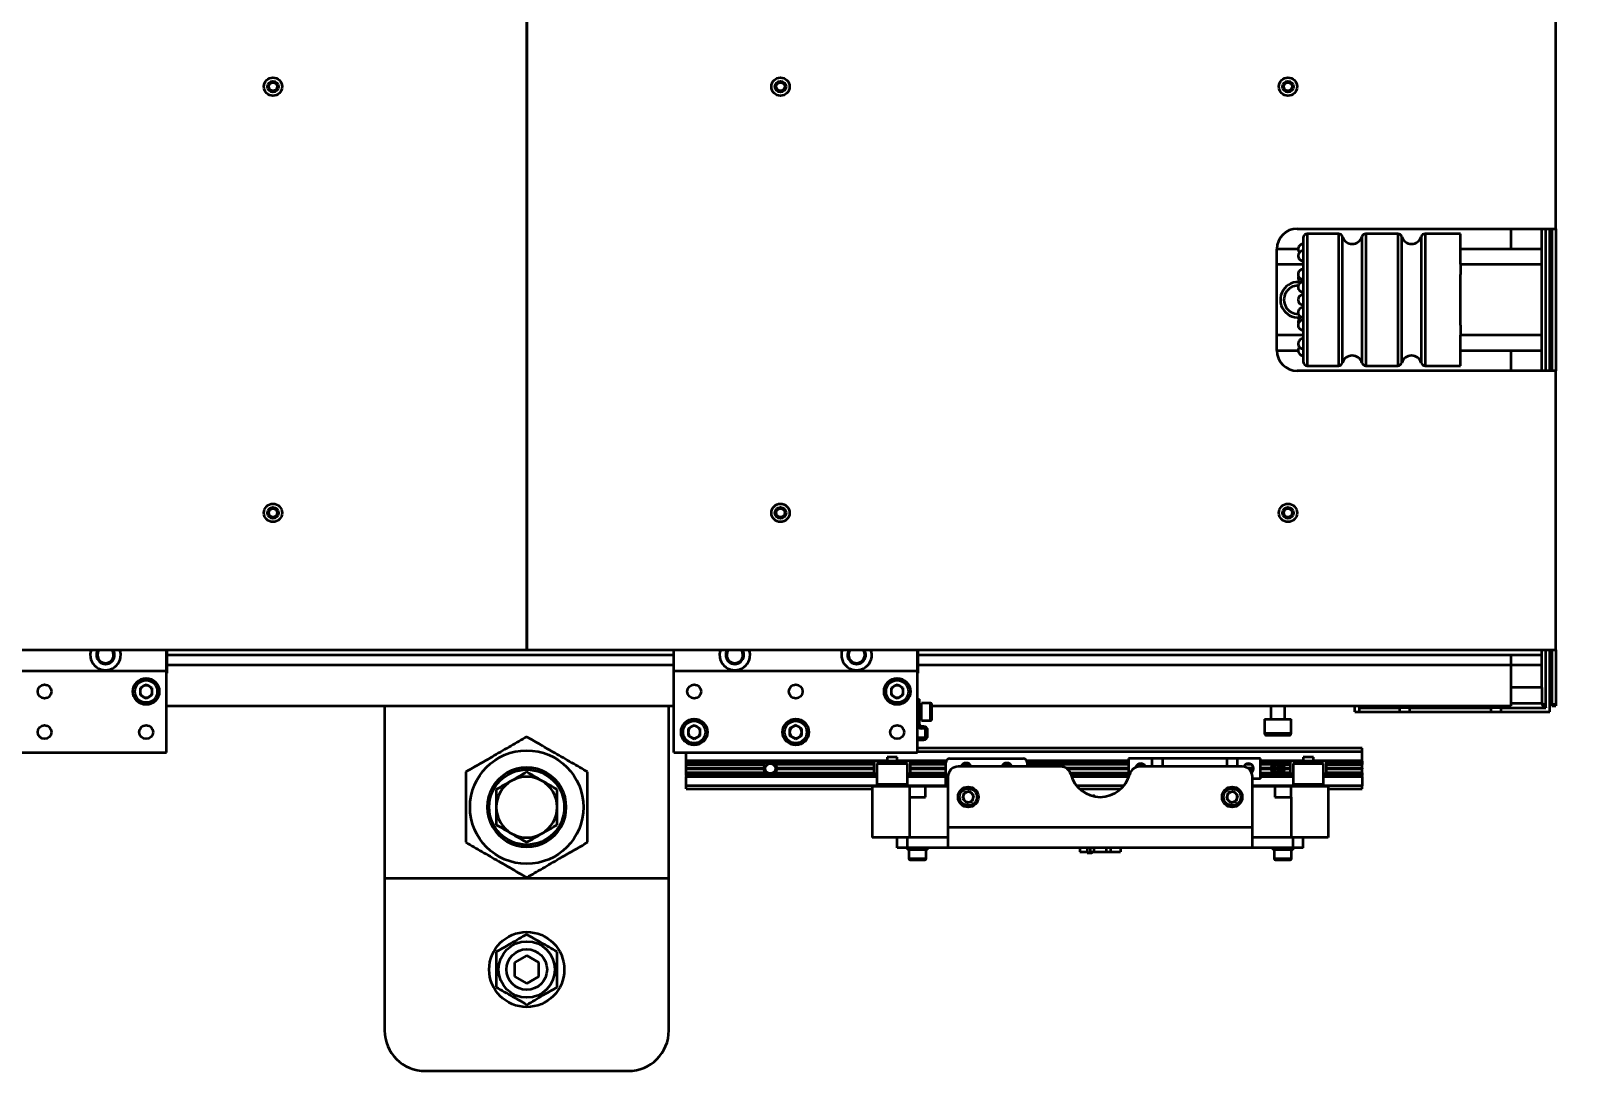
# Model space of a CAD drawing. Header units: millimetres. Extents: x 0 to 420, y 0 to 297.
# Drawn here: x 313.8 to 321.44, y 159.39 to 164.52 of the extents above; entities that cross this region are included whole.
import ezdxf

# ---------------------------------------------------------------- set-up
doc = ezdxf.new("R2010")
doc.units = ezdxf.units.MM
doc.layers.add('尺寸线层', color=150, linetype='Continuous')
doc.styles.add('SLDTEXTSTYLE2', font='TXT', dxfattribs={"width": 0.7})
doc.dimstyles.new('SLDDIMSTYLE0', dxfattribs={"dimtxt": 3.5, "dimasz": 3.302, "dimexe": 0, "dimexo": 0.0625, "dimgap": 0.875, "dimtad": 1, "dimdec": 1, "dimlfac": 100, "dimrnd": 1e-09, "dimzin": 12, "dimdsep": 46, "dimtxsty": 'SLDTEXTSTYLE2', "dimsah": 1, "dimcen": 0.09, "dimadec": 0, "dimazin": 3, "dimtfac": 1, "dimtdec": 3, "dimtofl": 0, "dimtmove": 0, "dimatfit": 3, "dimfxl": 0, "dimfrac": 2, "dimtolj": 1, "dimtzin": 12, "dimarcsym": 0})

# ---------------------------------------------------------------- blocks, each defined once
blk = doc.blocks.new('_D')
at = {"layer": '尺寸线层'}
for p, q in [((291.9431, 202.6412), (364.6876, 202.6412)), ((363.6876, 202.6412), (363.6876, 128.5802)), ((326.1167, 128.5802), (364.6876, 128.5802))]:
    blk.add_line(p, q, dxfattribs=at)
for points in [[(363.6876, 202.6412), (363.1796, 199.3392), (364.1956, 199.3392)], [(363.6876, 128.5802), (364.1956, 131.8822), (363.1796, 131.8822)]]:
    blk.add_solid(points, dxfattribs=at)
at = {"layer": '尺寸线层', "insert": (359.1758, 158.5376), "char_height": 3.5, "attachment_point": 1, "rotation": 90, "style": 'SLDTEXTSTYLE2'}
blk.add_mtext('7406.11', dxfattribs=at)
blk = doc.blocks.new('_D_7')
at = {"layer": '尺寸线层'}
for p, q in [((70.597, 160.4022), (70.597, 246.1922)), ((332.8156, 175.1167), (332.8156, 246.1922)), ((332.8156, 245.1922), (70.597, 245.1922))]:
    blk.add_line(p, q, dxfattribs=at)
for points in [[(70.597, 245.1922), (73.899, 244.6842), (73.899, 245.7002)], [(332.8156, 245.1922), (329.5136, 245.7002), (329.5136, 244.6842)]]:
    blk.add_solid(points, dxfattribs=at)
at = {"layer": '尺寸线层', "insert": (202.8758, 249.704), "char_height": 3.5, "attachment_point": 1, "style": 'SLDTEXTSTYLE2'}
blk.add_mtext('26221.85', dxfattribs=at)

msp = doc.modelspace()

# ---------------------------------------------------------------- linework, layer by layer
at = {"color": 7, "linetype": 'Continuous', "lineweight": 35}
for p, q in [((316.2454, 161.4672), (316.2454, 164.9172)), ((316.2454, 164.9172), (316.2454, 161.4672)), ((321.3154, 163.5422), (321.3154, 164.9172)), ((320.0404, 163.5422), (321.3154, 163.5422)), ((320.245, 163.5172), (320.0904, 163.5172)), ((320.0904, 163.5172), (320.0904, 162.8672)), ((320.245, 163.5172), (320.245, 162.8672)), ((320.5366, 163.5172), (320.3791, 163.5172)), ((320.3791, 163.5172), (320.3791, 162.8672)), ((320.5366, 163.5172), (320.5366, 162.8672)), ((320.8454, 163.5172), (320.6708, 163.5172)), ((320.6708, 163.5172), (320.6708, 162.8672)), ((320.8454, 163.3672), (320.8454, 163.5172)), ((321.0954, 163.4422), (321.0954, 163.5422)), ((321.2454, 163.4422), (321.2454, 163.5422)), ((321.2654, 162.8422), (321.2654, 163.5422)), ((321.2854, 162.8422), (321.2854, 163.5422)), ((321.2954, 163.5422), (321.2954, 162.8422)), ((321.3154, 163.5422), (321.3154, 162.8422)), ((320.0454, 163.4422), (319.9404, 163.4422)), ((319.9404, 162.9422), (319.9404, 163.4422)), ((320.2641, 162.8815), (320.2641, 163.503)), ((320.36, 163.503), (320.36, 162.8815)), ((320.5558, 162.8815), (320.5558, 163.503)), ((320.6516, 163.503), (320.6516, 162.8815)), ((321.2454, 163.4422), (320.8454, 163.4422)), ((321.2454, 163.3672), (321.2454, 163.4422)), ((319.9404, 163.3672), (320.0704, 163.3672)), ((320.8454, 163.3672), (321.2454, 163.3672)), ((320.8454, 163.3672), (320.8454, 163.3172)), ((321.2454, 163.0172), (321.2454, 163.3672)), ((320.8454, 163.0672), (320.8454, 163.3172)), ((320.8454, 163.0672), (320.8454, 163.0172)), ((320.0704, 163.0172), (319.9404, 163.0172)), ((321.2454, 163.0172), (320.8454, 163.0172)), ((320.8454, 162.8672), (320.8454, 163.0172)), ((321.2454, 162.9422), (321.2454, 163.0172)), ((319.9404, 162.9422), (320.0454, 162.9422)), ((320.8454, 162.9422), (321.2454, 162.9422)), ((321.0954, 162.8422), (321.0954, 162.9422)), ((321.2454, 162.8422), (321.2454, 162.9422)), ((321.3154, 162.8422), (320.0404, 162.8422)), ((320.0904, 162.8672), (320.245, 162.8672)), ((320.3791, 162.8672), (320.5366, 162.8672)), ((320.6708, 162.8672), (320.8454, 162.8672)), ((321.3154, 161.4672), (321.3154, 162.8422)), ((311.4092, 161.4672), (316.2454, 161.4672)), ((314.4704, 161.3622), (314.4704, 161.4672)), ((314.4724, 161.4672), (314.4724, 161.3726)), ((314.4724, 161.4422), (316.9684, 161.4422)), ((316.2454, 161.4672), (321.3154, 161.4672)), ((316.9684, 161.4672), (316.9684, 161.3726)), ((316.9704, 161.3622), (316.9704, 161.4672)), ((318.1704, 161.3622), (318.1704, 161.4672)), ((318.1724, 161.4672), (318.1724, 161.3726)), ((318.1724, 161.4422), (321.2454, 161.4422)), ((321.0954, 161.3922), (321.0954, 161.4422)), ((321.2454, 161.4422), (321.2454, 161.4672)), ((321.2454, 161.3922), (321.2454, 161.4422)), ((321.2654, 161.1822), (321.2654, 161.4672)), ((321.2854, 161.1622), (321.2854, 161.4672)), ((321.2954, 161.4672), (321.2954, 161.1974)), ((321.3154, 161.4672), (321.3154, 161.1974)), ((314.4704, 161.3726), (314.4724, 161.3726)), ((316.9684, 161.3922), (314.4724, 161.3922)), ((314.4724, 161.3726), (314.4724, 161.3526)), ((316.9704, 161.3726), (316.9684, 161.3726)), ((316.9684, 161.3726), (316.9684, 161.3526)), ((318.1704, 161.3726), (318.1724, 161.3726)), ((321.0954, 161.3922), (318.1724, 161.3922)), ((318.1724, 161.3726), (318.1724, 161.3526)), ((321.0954, 161.1922), (321.0954, 161.3922)), ((321.2454, 161.3922), (321.0954, 161.3922)), ((321.2454, 161.2822), (321.2454, 161.3922)), ((314.4704, 161.3622), (313.2704, 161.3622)), ((314.3704, 161.2969), (314.3404, 161.2796)), ((314.4004, 161.2796), (314.3704, 161.2969)), ((314.4704, 160.9622), (314.4704, 161.3622)), ((314.4724, 161.3526), (314.4704, 161.3526)), ((316.9684, 161.3526), (316.9704, 161.3526)), ((316.9704, 160.9622), (316.9704, 161.3622)), ((318.1704, 161.3622), (316.9704, 161.3622)), ((318.0704, 161.2969), (318.0404, 161.2796)), ((318.1004, 161.2796), (318.0704, 161.2969)), ((318.1704, 160.9622), (318.1704, 161.3622)), ((318.1724, 161.3526), (318.1704, 161.3526)), ((314.3404, 161.2796), (314.3404, 161.2449)), ((314.3404, 161.2449), (314.3704, 161.2276)), ((314.3704, 161.2276), (314.4004, 161.2449)), ((314.4004, 161.2449), (314.4004, 161.2796)), ((318.0404, 161.2796), (318.0404, 161.2449)), ((318.0404, 161.2449), (318.0704, 161.2276)), ((318.0704, 161.2276), (318.1004, 161.2449)), ((318.1004, 161.2449), (318.1004, 161.2796)), ((318.1704, 161.2247), (318.1804, 161.2247)), ((318.1804, 161.0997), (318.1804, 161.2247)), ((321.2454, 161.2822), (321.0954, 161.2822)), ((321.2454, 161.2822), (321.2454, 161.2022)), ((314.4704, 161.1922), (316.9704, 161.1922)), ((315.5454, 161.1922), (315.5454, 160.3422)), ((316.9454, 160.3422), (316.9454, 161.1922)), ((318.1804, 161.1922), (318.1904, 161.1922)), ((318.1904, 161.1832), (318.1804, 161.1832)), ((318.1804, 161.1412), (318.1904, 161.1412)), ((318.2341, 161.2047), (318.1904, 161.2047)), ((318.1904, 161.1197), (318.1904, 161.2047)), ((318.2341, 161.1197), (318.2341, 161.2047)), ((318.2404, 161.126), (318.2404, 161.1985)), ((318.2404, 161.1922), (321.0954, 161.1922)), ((319.9114, 161.1922), (319.9114, 161.1262)), ((319.9794, 161.1262), (319.9794, 161.1922)), ((320.3254, 161.1622), (320.3254, 161.1922)), ((320.3254, 161.1622), (320.3454, 161.1622)), ((320.3454, 161.1922), (320.3454, 161.1622)), ((320.3454, 161.1822), (320.3454, 161.1622)), ((320.3454, 161.1822), (320.5454, 161.1822)), ((320.3454, 161.1622), (320.5454, 161.1622)), ((320.5454, 161.1822), (320.5454, 161.1622)), ((320.5954, 161.1822), (320.5454, 161.1822)), ((320.5454, 161.1622), (320.5954, 161.1622)), ((320.5954, 161.1622), (320.5954, 161.1822)), ((320.5954, 161.1822), (320.9954, 161.1822)), ((320.5954, 161.1622), (320.9954, 161.1622)), ((320.9954, 161.1822), (320.9954, 161.1622)), ((321.0454, 161.1822), (320.9954, 161.1822)), ((320.9954, 161.1622), (321.0454, 161.1622)), ((321.0454, 161.1622), (321.0454, 161.1822)), ((321.0454, 161.1822), (321.2654, 161.1822)), ((321.0454, 161.1622), (321.2854, 161.1622)), ((321.2454, 161.2022), (321.0954, 161.2022)), ((321.3154, 161.1974), (321.2954, 161.1974)), ((321.2954, 161.1974), (321.2954, 161.1922)), ((321.2954, 161.1922), (321.3154, 161.1922)), ((321.3154, 161.1974), (321.3154, 161.1922)), ((317.0704, 161.0969), (317.0404, 161.0796)), ((317.0404, 161.0796), (317.0404, 161.0449)), ((317.1004, 161.0796), (317.0704, 161.0969)), ((317.1004, 161.0449), (317.1004, 161.0796)), ((317.5704, 161.0969), (317.5404, 161.0796)), ((317.5404, 161.0796), (317.5404, 161.0449)), ((317.6004, 161.0796), (317.5704, 161.0969)), ((317.6004, 161.0449), (317.6004, 161.0796)), ((318.1904, 161.1197), (318.2341, 161.1197)), ((318.2004, 161.0897), (318.1904, 161.0897)), ((318.2004, 161.0797), (318.1904, 161.0797)), ((318.2104, 161.0447), (318.2104, 161.0697)), ((318.2204, 161.0447), (318.2204, 161.0697)), ((319.8804, 161.1262), (319.8804, 161.0562)), ((319.8804, 161.1262), (319.9454, 161.1262)), ((319.9454, 161.1262), (320.0104, 161.1262)), ((320.0104, 161.0562), (320.0104, 161.1262)), ((317.0404, 161.0449), (317.0704, 161.0276)), ((317.0704, 161.0276), (317.1004, 161.0449)), ((317.5404, 161.0449), (317.5704, 161.0276)), ((317.5704, 161.0276), (317.6004, 161.0449)), ((318.1704, 161.0347), (318.2004, 161.0347)), ((318.1704, 161.0247), (318.2004, 161.0247)), ((320.3604, 160.9822), (318.1704, 160.9822)), ((319.8804, 161.0562), (319.9454, 161.0562)), ((319.8904, 161.0462), (320.0004, 161.0462)), ((319.9454, 161.0562), (320.0104, 161.0562)), ((320.3604, 160.9672), (320.3604, 160.9822)), ((313.2704, 160.9622), (314.4704, 160.9622)), ((316.9704, 160.9622), (318.1704, 160.9622)), ((317.0304, 160.9212), (317.0304, 160.9622)), ((317.0304, 160.9212), (317.0304, 160.9182)), ((318.0204, 160.9212), (317.0304, 160.9212)), ((317.0304, 160.9182), (317.9554, 160.9182)), ((317.0304, 160.9162), (317.0304, 160.9182)), ((317.0304, 160.9162), (317.0304, 160.9132)), ((317.9554, 160.9162), (317.0304, 160.9162)), ((317.0304, 160.9132), (317.4341, 160.9132)), ((317.0304, 160.9023), (317.0304, 160.9132)), ((317.4567, 160.9132), (317.9554, 160.9132)), ((317.9554, 160.9202), (317.9554, 160.8582)), ((317.9554, 160.9202), (318.0454, 160.9202)), ((317.9704, 160.9072), (317.9704, 160.8062)), ((317.9704, 160.9072), (318.1204, 160.9072)), ((318.0204, 160.9382), (318.0204, 160.9202)), ((318.0454, 160.9382), (318.0204, 160.9382)), ((318.0704, 160.9382), (318.0454, 160.9382)), ((318.0454, 160.9202), (318.1354, 160.9202)), ((318.0704, 160.9202), (318.0704, 160.9382)), ((318.3125, 160.9212), (318.0704, 160.9212)), ((318.1204, 160.8062), (318.1204, 160.9072)), ((318.1354, 160.8582), (318.1354, 160.9202)), ((318.1354, 160.9182), (318.3113, 160.9182)), ((318.3108, 160.9162), (318.1354, 160.9162)), ((318.1354, 160.9132), (318.3104, 160.9132)), ((318.1704, 160.9672), (320.3604, 160.9672)), ((318.3104, 160.8322), (318.3104, 160.9122)), ((318.3304, 160.9322), (318.6904, 160.9322)), ((319.2104, 160.9212), (318.7082, 160.9212)), ((318.7094, 160.9182), (319.2104, 160.9182)), ((319.2104, 160.9162), (318.71, 160.9162)), ((318.7103, 160.9132), (319.2104, 160.9132)), ((318.7104, 160.9122), (318.7104, 160.8922)), ((319.2104, 160.9322), (319.2104, 160.8384)), ((319.3254, 160.9322), (319.2104, 160.9322)), ((319.3254, 160.9322), (319.3254, 160.8922)), ((319.3773, 160.9322), (319.3254, 160.9322)), ((319.3773, 160.9322), (319.3773, 160.8922)), ((319.6934, 160.9322), (319.3773, 160.9322)), ((319.6934, 160.9322), (319.6934, 160.8922)), ((319.7454, 160.9322), (319.6934, 160.9322)), ((319.7454, 160.9322), (319.7454, 160.8922)), ((319.8604, 160.9322), (319.7454, 160.9322)), ((319.8604, 160.8322), (319.8604, 160.9322)), ((320.0704, 160.9212), (319.8604, 160.9212)), ((319.8604, 160.9182), (320.0054, 160.9182)), ((320.0054, 160.9162), (319.8604, 160.9162)), ((319.8604, 160.9132), (319.9341, 160.9132)), ((319.9567, 160.9132), (320.0054, 160.9132)), ((320.0054, 160.9202), (320.0054, 160.8582)), ((320.0054, 160.9202), (320.0954, 160.9202)), ((320.0204, 160.9072), (320.0204, 160.8062)), ((320.0204, 160.9072), (320.1704, 160.9072)), ((320.0704, 160.9382), (320.0704, 160.9202)), ((320.0954, 160.9382), (320.0704, 160.9382)), ((320.1204, 160.9382), (320.0954, 160.9382)), ((320.0954, 160.9202), (320.1854, 160.9202)), ((320.1204, 160.9202), (320.1204, 160.9382)), ((320.3604, 160.9212), (320.1204, 160.9212)), ((320.1704, 160.8062), (320.1704, 160.9072)), ((320.1854, 160.8582), (320.1854, 160.9202)), ((320.1854, 160.9182), (320.3604, 160.9182)), ((320.3604, 160.9162), (320.1854, 160.9162)), ((320.1854, 160.9132), (320.3604, 160.9132)), ((320.3604, 160.9212), (320.3604, 160.9672)), ((320.3604, 160.9182), (320.3604, 160.9212)), ((320.3604, 160.9182), (320.3604, 160.9162)), ((320.3604, 160.9132), (320.3604, 160.9162)), ((320.3604, 160.9132), (320.3604, 160.9023)), ((316.2454, 160.8872), (316.2264, 160.8763)), ((316.2644, 160.8763), (316.2454, 160.8872)), ((317.0304, 160.9023), (317.4192, 160.9023)), ((317.0304, 160.8842), (317.0304, 160.9023)), ((317.4124, 160.8842), (317.0304, 160.8842)), ((317.0304, 160.8822), (317.0304, 160.8842)), ((317.4124, 160.8822), (317.0304, 160.8822)), ((317.0304, 160.8802), (317.0304, 160.8822)), ((317.0304, 160.8802), (317.4124, 160.8802)), ((317.0304, 160.8621), (317.0304, 160.8802)), ((317.4192, 160.8621), (317.0304, 160.8621)), ((317.0304, 160.8512), (317.0304, 160.8621)), ((317.4341, 160.8512), (317.0304, 160.8512)), ((317.0304, 160.8512), (317.0304, 160.8482)), ((317.0304, 160.8462), (317.0304, 160.8482)), ((317.0304, 160.8482), (317.9704, 160.8482)), ((317.9704, 160.8462), (317.0304, 160.8462)), ((317.0304, 160.8462), (317.0304, 160.8432)), ((317.0304, 160.7972), (317.0304, 160.8432)), ((317.0304, 160.8432), (317.9704, 160.8432)), ((317.9704, 160.8512), (317.4567, 160.8512)), ((317.9554, 160.9023), (317.4715, 160.9023)), ((317.4715, 160.8621), (317.9554, 160.8621)), ((317.9554, 160.8842), (317.4783, 160.8842)), ((317.4783, 160.8802), (317.9554, 160.8802)), ((317.9554, 160.8822), (317.4784, 160.8822)), ((317.9554, 160.8582), (317.9704, 160.8582)), ((318.1204, 160.8582), (318.1354, 160.8582)), ((318.3104, 160.8512), (318.1204, 160.8512)), ((318.1204, 160.8482), (318.3104, 160.8482)), ((318.3104, 160.8462), (318.1204, 160.8462)), ((318.1204, 160.8432), (318.3104, 160.8432)), ((318.3104, 160.9023), (318.1354, 160.9023)), ((318.3104, 160.8842), (318.1354, 160.8842)), ((318.3104, 160.8822), (318.1354, 160.8822)), ((318.1354, 160.8802), (318.3104, 160.8802)), ((318.1354, 160.8621), (318.3104, 160.8621)), ((318.3104, 160.8122), (318.3104, 160.8322)), ((318.3104, 160.8322), (318.3204, 160.8322)), ((318.3204, 160.8422), (318.3204, 160.5922)), ((318.8767, 160.8922), (318.3704, 160.8922)), ((318.4291, 160.9023), (318.3916, 160.9023)), ((318.6291, 160.9023), (318.5916, 160.9023)), ((319.2104, 160.9023), (318.7104, 160.9023)), ((319.2104, 160.8842), (318.9039, 160.8842)), ((319.2104, 160.8822), (318.9067, 160.8822)), ((318.9092, 160.8802), (319.2104, 160.8802)), ((318.9226, 160.8621), (319.2104, 160.8621)), ((319.2104, 160.8512), (318.9261, 160.8512)), ((318.927, 160.8482), (319.2104, 160.8482)), ((319.2104, 160.8462), (318.9276, 160.8462)), ((318.9286, 160.8432), (319.2104, 160.8432)), ((319.2852, 160.9023), (319.2555, 160.9023)), ((319.7704, 160.8922), (319.264, 160.8922)), ((319.8152, 160.9023), (319.7855, 160.9023)), ((319.8253, 160.8842), (319.7975, 160.8842)), ((319.8254, 160.8822), (319.8004, 160.8822)), ((319.8029, 160.8802), (319.8253, 160.8802)), ((319.8204, 160.5922), (319.8204, 160.8422)), ((319.8604, 160.8322), (319.8204, 160.8322)), ((319.9192, 160.9023), (319.8604, 160.9023)), ((319.9124, 160.8842), (319.8604, 160.8842)), ((319.9124, 160.8822), (319.8604, 160.8822)), ((319.8604, 160.8802), (319.9124, 160.8802)), ((319.8604, 160.8621), (319.9192, 160.8621)), ((319.9341, 160.8512), (319.8604, 160.8512)), ((319.8604, 160.8482), (320.0204, 160.8482)), ((320.0204, 160.8462), (319.8604, 160.8462)), ((319.8604, 160.8432), (320.0204, 160.8432)), ((319.9454, 160.9053), (319.9254, 160.8938)), ((319.9254, 160.8938), (319.9254, 160.8707)), ((319.9254, 160.8938), (319.9454, 160.8822)), ((319.9254, 160.8707), (319.9454, 160.8822)), ((319.9254, 160.8707), (319.9454, 160.8591)), ((319.9654, 160.8938), (319.9454, 160.9053)), ((319.9454, 160.9053), (319.9454, 160.8822)), ((319.9654, 160.8938), (319.9454, 160.8822)), ((319.9454, 160.8822), (319.9454, 160.8591)), ((319.9654, 160.8707), (319.9454, 160.8822)), ((319.9454, 160.8591), (319.9654, 160.8707)), ((320.0204, 160.8512), (319.9567, 160.8512)), ((319.9654, 160.8707), (319.9654, 160.8938)), ((319.9715, 160.9023), (320.0054, 160.9023)), ((320.0054, 160.8621), (319.9715, 160.8621)), ((320.0054, 160.8842), (319.9783, 160.8842)), ((319.9783, 160.8802), (320.0054, 160.8802)), ((320.0054, 160.8822), (319.9784, 160.8822)), ((320.0054, 160.8582), (320.0204, 160.8582)), ((320.1704, 160.8582), (320.1854, 160.8582)), ((320.3604, 160.8512), (320.1704, 160.8512)), ((320.1704, 160.8482), (320.3604, 160.8482)), ((320.3604, 160.8462), (320.1704, 160.8462)), ((320.1704, 160.8432), (320.3604, 160.8432)), ((320.1854, 160.9023), (320.3604, 160.9023)), ((320.3604, 160.8842), (320.1854, 160.8842)), ((320.3604, 160.8822), (320.1854, 160.8822)), ((320.1854, 160.8802), (320.3604, 160.8802)), ((320.3604, 160.8621), (320.1854, 160.8621)), ((320.3604, 160.8842), (320.3604, 160.9023)), ((320.3604, 160.8842), (320.3604, 160.8822)), ((320.3604, 160.8822), (320.3604, 160.8802)), ((320.3604, 160.8621), (320.3604, 160.8802)), ((320.3604, 160.8621), (320.3604, 160.8512)), ((320.3604, 160.8482), (320.3604, 160.8512)), ((320.3604, 160.8482), (320.3604, 160.8462)), ((320.3604, 160.8432), (320.3604, 160.8462)), ((320.3604, 160.8432), (320.3604, 160.7972)), ((316.0955, 160.8007), (316.0765, 160.7897)), ((316.0765, 160.7897), (316.0765, 160.7678)), ((316.4142, 160.7897), (316.3952, 160.8007)), ((316.4142, 160.7897), (316.4142, 160.7678)), ((317.0304, 160.7822), (317.0304, 160.7972)), ((318.0254, 160.7972), (317.0304, 160.7972)), ((317.0304, 160.7822), (317.9474, 160.7822)), ((317.9474, 160.7962), (317.9474, 160.5422)), ((317.9474, 160.7962), (318.1304, 160.7962)), ((317.9704, 160.8062), (318.1204, 160.8062)), ((318.0254, 160.8062), (318.0254, 160.7962)), ((318.0654, 160.7962), (318.0654, 160.8062)), ((318.3104, 160.7972), (318.0654, 160.7972)), ((318.1304, 160.7962), (318.1304, 160.7422)), ((318.1304, 160.7962), (318.2104, 160.7962)), ((318.2104, 160.7422), (318.2104, 160.7962)), ((318.2104, 160.7962), (318.3204, 160.7962)), ((318.3204, 160.8122), (318.3104, 160.8122)), ((318.3104, 160.7962), (318.3104, 160.8122)), ((318.3994, 160.7621), (318.3927, 160.7341)), ((318.4271, 160.7703), (318.3994, 160.7621)), ((318.4481, 160.7504), (318.4271, 160.7703)), ((319.1865, 160.7972), (318.9543, 160.7972)), ((318.9684, 160.7822), (319.1724, 160.7822)), ((319.6994, 160.7621), (319.6927, 160.7341)), ((319.7271, 160.7703), (319.6994, 160.7621)), ((319.7481, 160.7504), (319.7271, 160.7703)), ((320.0754, 160.7972), (319.8204, 160.7972)), ((319.8204, 160.7962), (319.9304, 160.7962)), ((319.9304, 160.7962), (319.9304, 160.7422)), ((319.9304, 160.7962), (320.0104, 160.7962)), ((320.0104, 160.7422), (320.0104, 160.7962)), ((320.0104, 160.7962), (320.1934, 160.7962)), ((320.0204, 160.8062), (320.1704, 160.8062)), ((320.0754, 160.8062), (320.0754, 160.7962)), ((320.1154, 160.7962), (320.1154, 160.8062)), ((320.3604, 160.7972), (320.1154, 160.7972)), ((320.1934, 160.7962), (320.1934, 160.5422)), ((320.1934, 160.7822), (320.3604, 160.7822)), ((320.3604, 160.7822), (320.3604, 160.7972)), ((318.1304, 160.7422), (318.1304, 160.5422)), ((318.1304, 160.7422), (318.2104, 160.7422)), ((318.3927, 160.7341), (318.4136, 160.7142)), ((318.4136, 160.7142), (318.4413, 160.7224)), ((318.4413, 160.7224), (318.4481, 160.7504)), ((319.6927, 160.7341), (319.7136, 160.7142)), ((319.7136, 160.7142), (319.7413, 160.7224)), ((319.7413, 160.7224), (319.7481, 160.7504)), ((319.9304, 160.7422), (320.0104, 160.7422)), ((320.0104, 160.7422), (320.0104, 160.5422)), ((316.0765, 160.6167), (316.0765, 160.5947)), ((316.4142, 160.6167), (316.4142, 160.5947)), ((316.0955, 160.5838), (316.0765, 160.5947)), ((316.4142, 160.5947), (316.3952, 160.5838)), ((318.0704, 160.5422), (317.9474, 160.5422)), ((318.0704, 160.4922), (318.0704, 160.5422)), ((318.1204, 160.5422), (318.0704, 160.5422)), ((318.1204, 160.4922), (318.1204, 160.5422)), ((318.3204, 160.5422), (318.1204, 160.5422)), ((319.8204, 160.5922), (318.3204, 160.5922)), ((318.3204, 160.5922), (318.3204, 160.4922)), ((319.8204, 160.4922), (319.8204, 160.5922)), ((320.0204, 160.5422), (319.8204, 160.5422)), ((320.0204, 160.4922), (320.0204, 160.5422)), ((320.0704, 160.5422), (320.0204, 160.5422)), ((320.0704, 160.4922), (320.0704, 160.5422)), ((320.1934, 160.5422), (320.0704, 160.5422)), ((316.2454, 160.4972), (316.2264, 160.5082)), ((316.2644, 160.5082), (316.2454, 160.4972)), ((318.1204, 160.4922), (318.0704, 160.4922)), ((318.1204, 160.4922), (318.1204, 160.4822)), ((318.3204, 160.4922), (318.1204, 160.4922)), ((318.2204, 160.4822), (318.1204, 160.4822)), ((318.1279, 160.4822), (318.1279, 160.4385)), ((318.2129, 160.4385), (318.2129, 160.4822)), ((318.2204, 160.4822), (318.2204, 160.4922)), ((319.8204, 160.4922), (318.3204, 160.4922)), ((318.9704, 160.4922), (318.9704, 160.4722)), ((318.9704, 160.4722), (319.0054, 160.4722)), ((319.0054, 160.4922), (319.0054, 160.4682)), ((319.0054, 160.4682), (319.0064, 160.4672)), ((319.0054, 160.4682), (319.0304, 160.4682)), ((319.0064, 160.4672), (319.0294, 160.4672)), ((319.0204, 160.4922), (319.0204, 160.4722)), ((319.0204, 160.4722), (319.0404, 160.4722)), ((319.0294, 160.4672), (319.0304, 160.4682)), ((319.0304, 160.4682), (319.0304, 160.4722)), ((319.0404, 160.4722), (319.0404, 160.4922)), ((319.0404, 160.4722), (319.1004, 160.4722)), ((319.1004, 160.4922), (319.1004, 160.4722)), ((319.1004, 160.4722), (319.1204, 160.4722)), ((319.1204, 160.4922), (319.1204, 160.4722)), ((319.1204, 160.4722), (319.1704, 160.4722)), ((319.1704, 160.4922), (319.1704, 160.4722)), ((320.0204, 160.4922), (319.8204, 160.4922)), ((319.9204, 160.4922), (319.9204, 160.4822)), ((320.0204, 160.4822), (319.9204, 160.4822)), ((319.9279, 160.4822), (319.9279, 160.4385)), ((320.0129, 160.4385), (320.0129, 160.4822)), ((320.0204, 160.4822), (320.0204, 160.4922)), ((320.0704, 160.4922), (320.0204, 160.4922)), ((318.1279, 160.4385), (318.2129, 160.4385)), ((318.1341, 160.4322), (318.2066, 160.4322)), ((319.9279, 160.4385), (320.0129, 160.4385)), ((319.9341, 160.4322), (320.0066, 160.4322)), ((315.5454, 160.3422), (316.9454, 160.3422)), ((315.5454, 160.3422), (315.5454, 159.5922)), ((316.9454, 159.5922), (316.9454, 160.3422)), ((316.2454, 159.9615), (316.1854, 159.9269)), ((316.1854, 159.9269), (316.1854, 159.8576)), ((316.3054, 159.9269), (316.2454, 159.9615)), ((316.3054, 159.8576), (316.3054, 159.9269)), ((316.1854, 159.8576), (316.2454, 159.823)), ((316.2454, 159.823), (316.3054, 159.8576)), ((315.7454, 159.3922), (316.7454, 159.3922))]:
    msp.add_line(p, q, dxfattribs=at)
at = {"color": 7, "linetype": 'Continuous', "lineweight": 35, "flags": 128}
for points in [[(316.0955, 160.7103), (316.0951, 160.7066), (316.0947, 160.683)], [(316.396, 160.6813), (316.3959, 160.7042), (316.3959, 160.7043)]]:
    msp.add_lwpolyline(points, dxfattribs=at)
at = {"color": 7, "linetype": 'Continuous', "lineweight": 35}
for centre, radius in [((314.9954, 164.2422), 0.045), ((314.9954, 164.2422), 0.0275), ((317.4954, 164.2422), 0.045), ((317.4954, 164.2422), 0.0275), ((319.9954, 164.2422), 0.045), ((319.9954, 164.2422), 0.0275), ((314.9954, 164.2422), 0.021), ((317.4954, 164.2422), 0.021), ((319.9954, 164.2422), 0.021), ((314.9954, 162.1422), 0.045), ((314.9954, 162.1422), 0.0275), ((314.9954, 162.1422), 0.021), ((317.4954, 162.1422), 0.045), ((317.4954, 162.1422), 0.0275), ((317.4954, 162.1422), 0.021), ((319.9954, 162.1422), 0.045), ((319.9954, 162.1422), 0.0275), ((319.9954, 162.1422), 0.021), ((313.8704, 161.2622), 0.034), ((314.3704, 161.2622), 0.065), ((314.3704, 161.2622), 0.055), ((317.0704, 161.2622), 0.034), ((317.5704, 161.2622), 0.034), ((318.0704, 161.2622), 0.065), ((318.0704, 161.2622), 0.055), ((313.8704, 161.0622), 0.034), ((314.3704, 161.0622), 0.034), ((317.0704, 161.0622), 0.065), ((317.0704, 161.0622), 0.055), ((317.5704, 161.0622), 0.065), ((317.5704, 161.0622), 0.055), ((318.0704, 161.0622), 0.034), ((316.2454, 160.6922), 0.2795), ((317.4454, 160.8822), 0.025), ((319.9454, 160.8822), 0.0279), ((316.2454, 160.6922), 0.185), ((318.4204, 160.7422), 0.05), ((318.4204, 160.7422), 0.0425), ((319.7204, 160.7422), 0.05), ((319.7204, 160.7422), 0.0425), ((316.2454, 159.8922), 0.185), ((316.2454, 159.8922), 0.1385), ((316.2454, 159.8922), 0.1)]:
    msp.add_circle(centre, radius, dxfattribs=at)
for centre, radius, start, end in [((320.0404, 163.4422), 0.1, 90, 180), ((320.0904, 163.4972), 0.02, 90, 180), ((320.245, 163.4972), 0.02, 16.60155, 90), ((320.3791, 163.4972), 0.02, 90, 163.39845), ((320.5366, 163.4972), 0.02, 16.60155, 90), ((320.6708, 163.4972), 0.02, 90, 163.39845), ((320.0704, 163.4422), 0.025, 90, 222.13746), ((320.312, 163.5172), 0.05, 196.60155, 343.39845), ((320.6037, 163.5172), 0.05, 196.60155, 343.39845), ((320.0454, 163.1922), 0.0875, 79.94283, 283.6625), ((320.0454, 163.1922), 0.07, 90, 270.81757), ((320.0704, 163.1922), 0.025, 90, 270), ((320.0404, 162.9422), 0.1, 180, 270), ((320.0704, 162.9422), 0.025, 137.29438, 270), ((320.312, 162.8672), 0.05, 16.60155, 163.39845), ((320.6037, 162.8672), 0.05, 16.60155, 163.39845), ((320.0904, 162.8872), 0.02, 180, 270), ((320.245, 162.8872), 0.02, 270, 343.39845), ((320.3791, 162.8872), 0.02, 196.60155, 270), ((320.5366, 162.8872), 0.02, 270, 343.39845), ((320.6708, 162.8872), 0.02, 196.60155, 270), ((314.1704, 161.4422), 0.075, 160.52878, 19.47122), ((314.1704, 161.4422), 0.045, 146.25101, 33.74899), ((314.1704, 161.4422), 0.04, 141.31781, 38.68219), ((317.2704, 161.4422), 0.075, 160.52878, 19.47122), ((317.2704, 161.4422), 0.045, 146.25101, 33.74899), ((317.2704, 161.4422), 0.04, 141.31781, 38.68219), ((317.8704, 161.4422), 0.075, 160.52878, 19.47122), ((317.8704, 161.4422), 0.045, 146.25101, 33.74899), ((317.8704, 161.4422), 0.04, 141.31781, 38.68219), ((314.3704, 161.2622), 0.03, 120, 180), ((314.3704, 161.2622), 0.03, 60, 120), ((314.3704, 161.2622), 0.03, 0, 60), ((318.0704, 161.2622), 0.03, 120, 180), ((318.0704, 161.2622), 0.03, 60, 120), ((318.0704, 161.2622), 0.03, 0, 60), ((314.3704, 161.2622), 0.03, 180, 240), ((314.3704, 161.2622), 0.03, 240, 300), ((314.3704, 161.2622), 0.03, 300, 0), ((318.0704, 161.2622), 0.03, 180, 240), ((318.0704, 161.2622), 0.03, 240, 300), ((318.0704, 161.2622), 0.03, 300, 0), ((318.2341, 161.1985), 0.00625, 0, 90), ((317.0704, 161.0622), 0.03, 120, 180), ((317.0704, 161.0622), 0.03, 180, 240), ((317.0704, 161.0622), 0.03, 60, 120), ((317.0704, 161.0622), 0.03, 0, 60), ((317.0704, 161.0622), 0.03, 300, 0), ((317.5704, 161.0622), 0.03, 120, 180), ((317.5704, 161.0622), 0.03, 180, 240), ((317.5704, 161.0622), 0.03, 60, 120), ((317.5704, 161.0622), 0.03, 0, 60), ((317.5704, 161.0622), 0.03, 300, 0), ((318.1904, 161.0997), 0.02, 180, 270), ((318.1904, 161.0997), 0.01, 180, 270), ((318.2004, 161.0697), 0.02, 0, 90), ((318.2004, 161.0697), 0.01, 0, 90), ((318.2341, 161.126), 0.00625, 270, 360), ((317.0704, 161.0622), 0.03, 240, 300), ((317.5704, 161.0622), 0.03, 240, 300), ((318.2004, 161.0447), 0.02, 270, 0), ((318.2004, 161.0447), 0.01, 270, 0), ((319.8904, 161.0562), 0.01, 180, 270), ((320.0004, 161.0562), 0.01, 270, 0), ((318.3304, 160.9122), 0.02, 90, 180), ((318.4104, 160.8822), 0.0275, 21.32369, 158.67631), ((318.6104, 160.8822), 0.0275, 21.32369, 158.67631), ((318.6904, 160.9122), 0.02, 0, 90), ((319.2704, 160.8822), 0.025, 90, 164.82762), ((319.2704, 160.8822), 0.025, 23.57818, 90), ((319.8004, 160.8822), 0.025, 90, 159.4557), ((319.8004, 160.8822), 0.025, 308.26633, 90), ((316.2454, 160.6922), 0.195, 90, 150), ((316.2454, 160.6922), 0.15, 60, 120), ((316.2454, 160.6922), 0.195, 30, 90), ((317.4454, 160.8822), 0.033, 142.45622, 176.5254), ((317.4454, 160.8822), 0.033, 176.5254, 180), ((317.4454, 160.8822), 0.033, 180, 183.4746), ((317.4454, 160.8822), 0.033, 183.4746, 217.54378), ((317.4454, 160.8822), 0.033, 3.4746, 37.54378), ((317.4454, 160.8822), 0.033, 322.45622, 356.5254), ((317.4454, 160.8822), 0.033, 0, 3.4746), ((317.4454, 160.8822), 0.033, 356.5254, 0), ((318.3704, 160.8422), 0.05, 90, 180), ((318.8767, 160.8422), 0.05, 14.47751, 90), ((319.0704, 160.8922), 0.15, 194.47751, 345.52249), ((319.264, 160.8422), 0.05, 90, 165.52249), ((319.7704, 160.8422), 0.05, 0, 90), ((319.9454, 160.8822), 0.033, 142.45622, 176.5254), ((319.9454, 160.8822), 0.033, 176.5254, 180), ((319.9454, 160.8822), 0.033, 180, 183.4746), ((319.9454, 160.8822), 0.033, 183.4746, 217.54378), ((319.9454, 160.8822), 0.033, 3.4746, 37.54378), ((319.9454, 160.8822), 0.033, 322.45622, 356.5254), ((319.9454, 160.8822), 0.033, 0, 3.4746), ((319.9454, 160.8822), 0.033, 356.5254, 0), ((316.2454, 160.6922), 0.195, 150, 210), ((316.2454, 160.6922), 0.15, 120, 180), ((316.2454, 160.6922), 0.15, 0, 60), ((316.2454, 160.6922), 0.195, 330, 30), ((318.4204, 160.7422), 0.025, 106.45604, 166.45604), ((318.4204, 160.7422), 0.025, 46.45604, 106.45604), ((318.4204, 160.7422), 0.025, 346.45604, 46.45604), ((319.7204, 160.7422), 0.025, 106.45604, 166.45604), ((319.7204, 160.7422), 0.025, 46.45604, 106.45604), ((319.7204, 160.7422), 0.025, 346.45604, 46.45604), ((316.2454, 160.6922), 0.151, 183.49237, 185.23986), ((316.2454, 160.6922), 0.15, 180, 240), ((316.2454, 160.6922), 0.15, 300, 0), ((318.4204, 160.7422), 0.025, 166.45604, 226.45604), ((318.4204, 160.7422), 0.025, 226.45604, 286.45604), ((318.4204, 160.7422), 0.025, 286.45604, 346.45604), ((319.7204, 160.7422), 0.025, 166.45604, 226.45604), ((319.7204, 160.7422), 0.025, 226.45604, 286.45604), ((319.7204, 160.7422), 0.025, 286.45604, 346.45604), ((316.2454, 160.6922), 0.195, 210, 270), ((316.2454, 160.6922), 0.15, 240, 300), ((316.2454, 160.6922), 0.195, 270, 330), ((318.1341, 160.4385), 0.00625, 180, 270), ((318.2066, 160.4385), 0.00625, 270, 0), ((319.9341, 160.4385), 0.00625, 180, 270), ((320.0066, 160.4385), 0.00625, 270, 0), ((315.7454, 159.5922), 0.2, 180, 270), ((316.7454, 159.5922), 0.2, 270, 0)]:
    msp.add_arc(centre, radius, start, end, dxfattribs=at)
for points, knots in [([(320.0704, 163.4337), (320.0672, 163.4334), (320.0628, 163.433), (320.0569, 163.43), (320.0522, 163.4264), (320.0479, 163.4206), (320.0453, 163.4131), (320.0452, 163.4044), (320.0482, 163.3961), (320.0532, 163.3902), (320.0584, 163.3866), (320.064, 163.3842), (320.0681, 163.3839), (320.0704, 163.3837)], [0, 0, 0, 0, 0.119469, 0.168933, 0.252279, 0.342407, 0.442317, 0.550923, 0.670004, 0.772796, 0.842466, 0.913262, 1, 1, 1, 1]), ([(320.0704, 163.4972), (320.0704, 163.4968), (320.0704, 163.4959), (320.0704, 163.4886), (320.0704, 163.4775), (320.0704, 163.4635), (320.0704, 163.4426), (320.0704, 163.4161), (320.0704, 163.3849), (320.0704, 163.3596), (320.0704, 163.3328), (320.0704, 163.3021), (320.0704, 163.2676), (320.0704, 163.2298), (320.0704, 163.1922), (320.0704, 163.1547), (320.0704, 163.1169), (320.0704, 163.0824), (320.0704, 163.0517), (320.0704, 163.0158), (320.0704, 162.9832), (320.0704, 162.9551), (320.0704, 162.9366), (320.0704, 162.921), (320.0704, 162.907), (320.0704, 162.8959), (320.0704, 162.8886), (320.0704, 162.8877), (320.0704, 162.8872)], [0, 0, 0, 0, 0.0388205, 0.0788448, 0.1199968, 0.1521636, 0.1843358, 0.249956, 0.2828073, 0.3156641, 0.3478309, 0.3800032, 0.4211503, 0.4611758, 0.5, 0.5388192, 0.5788448, 0.6199968, 0.6521636, 0.6843358, 0.749956, 0.7828073, 0.8156641, 0.8478309, 0.8800032, 0.9211503, 0.9611771, 1, 1, 1, 1]), ([(320.0472, 163.3089), (320.0466, 163.3076), (320.045, 163.3037), (320.0453, 163.2961), (320.0482, 163.2878), (320.0532, 163.282), (320.0575, 163.2788), (320.0599, 163.2779), (320.0606, 163.2777)], [0, 0, 0, 0, 0.110445, 0.336018, 0.58335, 0.796849, 0.941554, 1, 1, 1, 1]), ([(320.0704, 163.3422), (320.0673, 163.3419), (320.0628, 163.3415), (320.0566, 163.3384), (320.0515, 163.3342), (320.0471, 163.3275), (320.0449, 163.3192), (320.0458, 163.3102), (320.0497, 163.3022), (320.0554, 163.2968), (320.0623, 163.2931), (320.0673, 163.2926), (320.0704, 163.2922)], [0, 0, 0, 0, 0.116443, 0.171166, 0.263982, 0.365568, 0.474229, 0.587035, 0.704042, 0.809922, 0.882996, 1, 1, 1, 1]), ([(320.0704, 163.2797), (320.0673, 163.2794), (320.0628, 163.279), (320.0566, 163.2759), (320.0515, 163.2717), (320.0471, 163.265), (320.0449, 163.2567), (320.0458, 163.2477), (320.0497, 163.2397), (320.0554, 163.2343), (320.0623, 163.2306), (320.0673, 163.2301), (320.0704, 163.2297)], [0, 0, 0, 0, 0.116443, 0.171166, 0.263982, 0.365568, 0.474229, 0.587035, 0.704042, 0.809922, 0.882996, 1, 1, 1, 1]), ([(320.0704, 163.1547), (320.0673, 163.1544), (320.0628, 163.154), (320.0566, 163.1509), (320.0515, 163.1467), (320.0471, 163.14), (320.0449, 163.1317), (320.0458, 163.1227), (320.0497, 163.1147), (320.0554, 163.1093), (320.0623, 163.1056), (320.0673, 163.1051), (320.0704, 163.1047)], [0, 0, 0, 0, 0.116443, 0.171166, 0.263982, 0.365568, 0.474229, 0.587035, 0.704042, 0.809922, 0.882996, 1, 1, 1, 1]), ([(320.0605, 163.1069), (320.0595, 163.1065), (320.0566, 163.1051), (320.0522, 163.1016), (320.0479, 163.0958), (320.0454, 163.0884), (320.0449, 163.0813), (320.0465, 163.0775), (320.0471, 163.0762)], [0, 0, 0, 0, 0.083076, 0.259564, 0.450413, 0.661977, 0.891952, 1, 1, 1, 1]), ([(320.0704, 163.0922), (320.0673, 163.0919), (320.0628, 163.0915), (320.0566, 163.0884), (320.0515, 163.0842), (320.0471, 163.0775), (320.0449, 163.0692), (320.0458, 163.0602), (320.0497, 163.0522), (320.0554, 163.0468), (320.0623, 163.0431), (320.0673, 163.0426), (320.0704, 163.0422)], [0, 0, 0, 0, 0.116443, 0.171166, 0.263982, 0.365568, 0.474229, 0.587035, 0.704042, 0.809922, 0.882996, 1, 1, 1, 1]), ([(320.0704, 163.0007), (320.0672, 163.0004), (320.0628, 162.9999), (320.0569, 162.997), (320.0522, 162.9934), (320.0479, 162.9876), (320.0453, 162.9801), (320.0452, 162.9714), (320.0482, 162.9631), (320.0532, 162.9572), (320.0584, 162.9535), (320.064, 162.9512), (320.0681, 162.9509), (320.0704, 162.9507)], [0, 0, 0, 0, 0.119469, 0.168933, 0.252279, 0.342407, 0.442317, 0.550923, 0.670004, 0.772796, 0.842466, 0.913262, 1, 1, 1, 1]), ([(321.2454, 161.2022), (321.2468, 161.2008), (321.2491, 161.1986), (321.2534, 161.1942), (321.2575, 161.1901), (321.2611, 161.1865), (321.2634, 161.1842), (321.265, 161.1826), (321.2653, 161.1823), (321.2654, 161.1822)], [0, 0, 0, 0, 0.158215, 0.250362, 0.499279, 0.630819, 0.749808, 0.878505, 1, 1, 1, 1]), ([(316.2454, 161.0387), (316.2324, 161.0312), (316.2065, 161.0162), (316.1666, 160.9932), (316.1259, 160.9697), (316.075, 160.9403), (316.0141, 160.9051), (315.9684, 160.8788), (315.9454, 160.8654)], [0, 0, 0, 0, 0.132342, 0.264646, 0.399911, 0.53515, 0.765446, 1, 1, 1, 1]), ([(316.5454, 160.8654), (316.5324, 160.8729), (316.5065, 160.8879), (316.4666, 160.9109), (316.4259, 160.9344), (316.375, 160.9638), (316.3141, 160.999), (316.2684, 161.0253), (316.2454, 161.0387)], [0, 0, 0, 0, 0.132342, 0.264646, 0.399911, 0.53515, 0.765446, 1, 1, 1, 1]), ([(317.4333, 160.9126), (317.4305, 160.9114), (317.4251, 160.9091), (317.4211, 160.9046), (317.4192, 160.9023)], [0, 0, 0, 0, 0.510274, 1, 1, 1, 1]), ([(317.4341, 160.9132), (317.4341, 160.9132), (317.4341, 160.9133), (317.4344, 160.9134), (317.4351, 160.9136), (317.4373, 160.9143), (317.4409, 160.915), (317.446, 160.9154), (317.45, 160.915), (317.4533, 160.9143), (317.4548, 160.9139), (317.4558, 160.9135), (317.4563, 160.9134), (317.4566, 160.9133), (317.4567, 160.9132), (317.4567, 160.9132), (317.4567, 160.9132)], [0, 0, 0, 0, 0.015433, 0.034305, 0.064921, 0.128369, 0.334581, 0.499795, 0.741283, 0.817786, 0.900909, 0.932368, 0.964014, 0.981359, 0.996246, 1, 1, 1, 1]), ([(317.4715, 160.9023), (317.4693, 160.9049), (317.4652, 160.9095), (317.4597, 160.9116), (317.4573, 160.9126)], [0, 0, 0, 0, 0.565985, 1, 1, 1, 1]), ([(319.9192, 160.9023), (319.9215, 160.905), (319.9253, 160.9093), (319.9305, 160.9114), (319.9327, 160.9122)], [0, 0, 0, 0, 0.595643, 1, 1, 1, 1]), ([(319.9341, 160.9132), (319.9341, 160.9132), (319.9341, 160.9133), (319.9344, 160.9134), (319.9351, 160.9136), (319.9373, 160.9143), (319.9409, 160.915), (319.946, 160.9154), (319.95, 160.915), (319.9533, 160.9143), (319.9548, 160.9139), (319.9558, 160.9135), (319.9563, 160.9134), (319.9566, 160.9133), (319.9567, 160.9132), (319.9567, 160.9132), (319.9567, 160.9132)], [0, 0, 0, 0, 0.015433, 0.034305, 0.064921, 0.128369, 0.334581, 0.499795, 0.741283, 0.817786, 0.900909, 0.932368, 0.964014, 0.981359, 0.996246, 1, 1, 1, 1]), ([(319.9573, 160.9127), (319.9601, 160.9115), (319.9656, 160.9092), (319.9696, 160.9046), (319.9715, 160.9023)], [0, 0, 0, 0, 0.5164836, 1, 1, 1, 1]), ([(315.9454, 160.8654), (315.9454, 160.8505), (315.9454, 160.8205), (315.9454, 160.7745), (315.9454, 160.7275), (315.9454, 160.6688), (315.9454, 160.5984), (315.9454, 160.5457), (315.9454, 160.519)], [0, 0, 0, 0, 0.132342, 0.264646, 0.399911, 0.53515, 0.765446, 1, 1, 1, 1]), ([(316.2454, 160.8654), (316.233, 160.8583), (316.2082, 160.844), (316.183, 160.8294), (316.1704, 160.8221)], [0, 0, 0, 0, 0.498113, 1, 1, 1, 1]), ([(316.3204, 160.8221), (316.3078, 160.8294), (316.2827, 160.8439), (316.2578, 160.8582), (316.2454, 160.8654)], [0, 0, 0, 0, 0.497781, 1, 1, 1, 1]), ([(316.5454, 160.519), (316.5454, 160.534), (316.5454, 160.5639), (316.5454, 160.61), (316.5454, 160.657), (316.5454, 160.7157), (316.5454, 160.7861), (316.5454, 160.8388), (316.5454, 160.8654)], [0, 0, 0, 0, 0.132342, 0.264646, 0.399911, 0.53515, 0.765446, 1, 1, 1, 1]), ([(317.4192, 160.8621), (317.4215, 160.8595), (317.4253, 160.8552), (317.4305, 160.8531), (317.4327, 160.8523)], [0, 0, 0, 0, 0.595643, 1, 1, 1, 1]), ([(317.4567, 160.8512), (317.4567, 160.8512), (317.4566, 160.8512), (317.4564, 160.8511), (317.4557, 160.8509), (317.4534, 160.8502), (317.4479, 160.849), (317.442, 160.8492), (317.4374, 160.8502), (317.4359, 160.8506), (317.4349, 160.8509), (317.4344, 160.8511), (317.4341, 160.8512), (317.4341, 160.8512), (317.4341, 160.8512), (317.4341, 160.8512)], [0, 0, 0, 0, 0.015455, 0.034353, 0.065014, 0.128552, 0.335057, 0.742648, 0.818744, 0.901571, 0.93287, 0.964358, 0.98166, 0.996534, 1, 1, 1, 1]), ([(317.4573, 160.8518), (317.4601, 160.853), (317.4656, 160.8553), (317.4696, 160.8599), (317.4715, 160.8621)], [0, 0, 0, 0, 0.516484, 1, 1, 1, 1]), ([(319.9333, 160.8519), (319.9305, 160.8531), (319.9251, 160.8554), (319.9211, 160.8599), (319.9192, 160.8621)], [0, 0, 0, 0, 0.510274, 1, 1, 1, 1]), ([(319.9567, 160.8512), (319.9567, 160.8512), (319.9566, 160.8512), (319.9564, 160.8511), (319.9557, 160.8509), (319.9534, 160.8502), (319.9479, 160.849), (319.942, 160.8492), (319.9374, 160.8502), (319.9359, 160.8506), (319.9349, 160.8509), (319.9344, 160.8511), (319.9341, 160.8512), (319.9341, 160.8512), (319.9341, 160.8512), (319.9341, 160.8512)], [0, 0, 0, 0, 0.015455, 0.034353, 0.065014, 0.128552, 0.335057, 0.742648, 0.818744, 0.901571, 0.93287, 0.964358, 0.98166, 0.996534, 1, 1, 1, 1]), ([(319.9715, 160.8621), (319.9693, 160.8595), (319.9652, 160.855), (319.9597, 160.8528), (319.9573, 160.8519)], [0, 0, 0, 0, 0.565985, 1, 1, 1, 1]), ([(316.1704, 160.8221), (316.1578, 160.8149), (316.1327, 160.8004), (316.1078, 160.786), (316.0954, 160.7788)], [0, 0, 0, 0, 0.497781, 1, 1, 1, 1]), ([(316.0954, 160.7788), (316.0954, 160.7646), (316.0954, 160.7359), (316.0954, 160.7068), (316.0954, 160.6922)], [0, 0, 0, 0, 0.498113, 1, 1, 1, 1]), ([(316.3954, 160.7788), (316.383, 160.786), (316.3582, 160.8003), (316.333, 160.8149), (316.3204, 160.8221)], [0, 0, 0, 0, 0.498113, 1, 1, 1, 1]), ([(316.3954, 160.6922), (316.3954, 160.7067), (316.3954, 160.7358), (316.3954, 160.7644), (316.3954, 160.7788)], [0, 0, 0, 0, 0.497781, 1, 1, 1, 1]), ([(316.0954, 160.6922), (316.0954, 160.6778), (316.0954, 160.6487), (316.0954, 160.62), (316.0954, 160.6056)], [0, 0, 0, 0, 0.4977806, 1, 1, 1, 1]), ([(316.3954, 160.6056), (316.3954, 160.6199), (316.3954, 160.6486), (316.3954, 160.6777), (316.3954, 160.6922)], [0, 0, 0, 0, 0.498113, 1, 1, 1, 1]), ([(319.0414, 160.7472), (319.0415, 160.7472), (319.0418, 160.7472), (319.04, 160.7472), (319.0372, 160.7472), (319.0353, 160.7472), (319.0346, 160.7472)], [0, 0, 0, 0, 0.105003, 0.562262, 0.841085, 1, 1, 1, 1]), ([(316.0954, 160.6056), (316.1077, 160.5985), (316.1326, 160.5842), (316.1577, 160.5696), (316.1704, 160.5623)], [0, 0, 0, 0, 0.498113, 1, 1, 1, 1]), ([(316.3204, 160.5623), (316.3329, 160.5696), (316.3581, 160.5841), (316.3829, 160.5984), (316.3954, 160.6056)], [0, 0, 0, 0, 0.497781, 1, 1, 1, 1]), ([(316.1704, 160.5623), (316.1829, 160.5551), (316.2081, 160.5406), (316.2329, 160.5262), (316.2454, 160.519)], [0, 0, 0, 0, 0.497781, 1, 1, 1, 1]), ([(316.2454, 160.519), (316.2577, 160.5262), (316.2826, 160.5405), (316.3077, 160.555), (316.3204, 160.5623)], [0, 0, 0, 0, 0.498113, 1, 1, 1, 1]), ([(315.9454, 160.519), (315.9583, 160.5116), (315.9843, 160.4966), (316.0242, 160.4735), (316.0648, 160.4501), (316.1157, 160.4207), (316.1766, 160.3855), (316.2223, 160.3591), (316.2454, 160.3458)], [0, 0, 0, 0, 0.132342, 0.264646, 0.399911, 0.53515, 0.765446, 1, 1, 1, 1]), ([(316.2454, 160.3458), (316.2583, 160.3533), (316.2843, 160.3683), (316.3242, 160.3913), (316.3648, 160.4148), (316.4157, 160.4442), (316.4766, 160.4793), (316.5223, 160.5057), (316.5454, 160.519)], [0, 0, 0, 0, 0.132342, 0.264646, 0.399911, 0.53515, 0.765446, 1, 1, 1, 1]), ([(316.2454, 160.0654), (316.2324, 160.0579), (316.206, 160.0427), (316.167, 160.0202), (316.1298, 159.9987), (316.1069, 159.9855), (316.0954, 159.9788)], [0, 0, 0, 0, 0.264614, 0.534966, 0.765352, 1, 1, 1, 1]), ([(316.3954, 159.9788), (316.3824, 159.9864), (316.356, 160.0016), (316.317, 160.0241), (316.2798, 160.0456), (316.2569, 160.0588), (316.2454, 160.0654)], [0, 0, 0, 0, 0.264614, 0.534966, 0.765352, 1, 1, 1, 1]), ([(316.0954, 159.9788), (316.0954, 159.9638), (316.0954, 159.9334), (316.0954, 159.8884), (316.0954, 159.8453), (316.0954, 159.819), (316.0954, 159.8056)], [0, 0, 0, 0, 0.264614, 0.534966, 0.765352, 1, 1, 1, 1]), ([(316.3954, 159.8056), (316.3954, 159.8207), (316.3954, 159.8511), (316.3954, 159.8961), (316.3954, 159.9391), (316.3954, 159.9655), (316.3954, 159.9788)], [0, 0, 0, 0, 0.264614, 0.534966, 0.765352, 1, 1, 1, 1]), ([(316.0954, 159.8056), (316.1084, 159.7981), (316.1347, 159.7829), (316.1737, 159.7604), (316.211, 159.7389), (316.2338, 159.7257), (316.2454, 159.719)], [0, 0, 0, 0, 0.264614, 0.534966, 0.765352, 1, 1, 1, 1]), ([(316.2454, 159.719), (316.2584, 159.7266), (316.2847, 159.7417), (316.3237, 159.7643), (316.361, 159.7858), (316.3838, 159.799), (316.3954, 159.8056)], [0, 0, 0, 0, 0.264614, 0.534966, 0.765352, 1, 1, 1, 1])]:
    msp.add_open_spline(points, degree=3, knots=knots, dxfattribs=at)
for points in [[(321.2454, 161.2022), (321.2464, 161.1996), (321.2486, 161.1944), (321.2518, 161.1878), (321.2551, 161.1831), (321.2572, 161.1825), (321.2583, 161.1822)], [(321.2654, 161.1893), (321.2651, 161.1904), (321.2645, 161.1925), (321.2598, 161.1958), (321.2532, 161.199), (321.248, 161.2012), (321.2454, 161.2022)]]:
    msp.add_open_spline(points, degree=3, dxfattribs=at)

# ---------------------------------------------------------------- dimensions: what is measured, and where the dimension line sits
at = {"layer": '尺寸线层'}
for base, p1, p2, angle, picture, middle in [((70.597, 245.1922), (332.8156, 175.1167), (70.597, 160.4022), 0, '_D_7', (209.0129, 245.1922)), ((363.6876, 128.5802), (291.9431, 202.6412), (326.1167, 128.5802), 90, '_D', (363.6876, 163.9067))]:
    dim = msp.add_linear_dim(base=base, p1=p1, p2=p2, angle=angle, dimstyle='SLDDIMSTYLE0', dxfattribs=at)
    dim.commit()
    dim.dimension.update_dxf_attribs({"geometry": picture, "text_midpoint": middle, "dimtype": 160})

doc.saveas('drawing.dxf')
